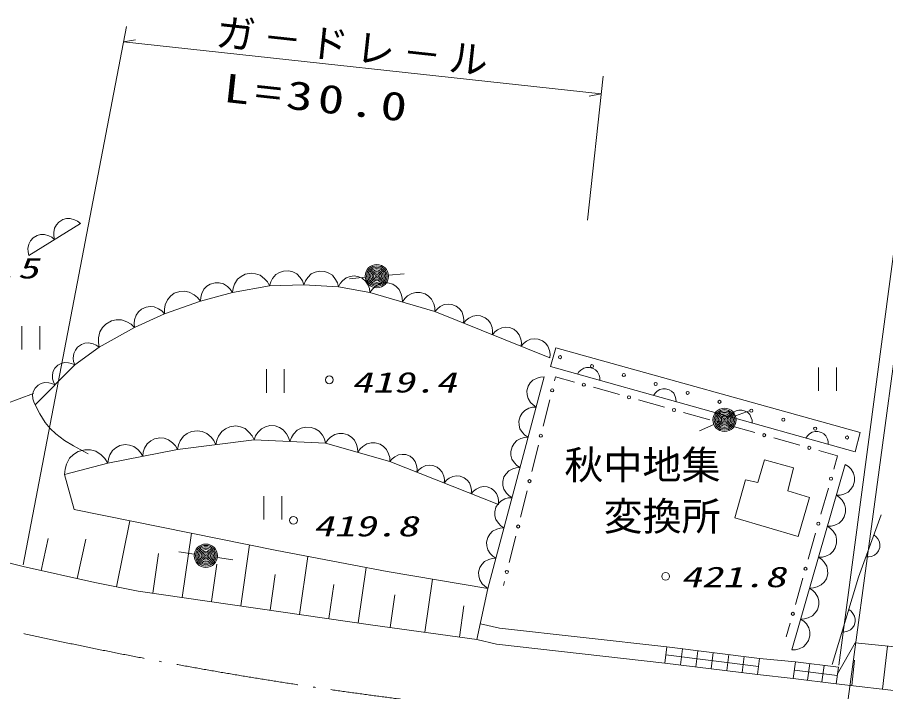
# Model space of a CAD drawing. Units: millimetres, scale not verified. Extents: x -25524 to 614476, y -203743 to 156257.
# Drawn here: x 173483 to 229110, y 44388 to 87612 of the extents above; entities that cross this region are included whole.
import ezdxf
from ezdxf.enums import TextEntityAlignment as Align

# ---------------------------------------------------------------- set-up
doc = ezdxf.new("R2010")
doc.units = ezdxf.units.MM
doc.header["$LTSCALE"] = 1000
doc.linetypes.add('USER1', pattern=[10, 7.868852, -0.983607, 0.163934, -0.983607])
for name, color, linetype, lineweight in [('S-BGD', 1, 'Continuous', 13), ('S-BGD-HTXT', 6, 'Continuous', 13), ('S-BMK', 3, 'USER1', 13)]:
    doc.layers.add(name, color=color, linetype=linetype, lineweight=lineweight)
doc.styles.add('ＭＳ ゴシック', font='')
doc.styles.get('ＭＳ ゴシック').set_extended_font_data('MS Gothic')

# ---------------------------------------------------------------- blocks, each defined once
blk = doc.blocks.new('BUHIN625')
at = {"layer": 'S-BGD'}
blk.add_lwpolyline([(-722, 202), (-618, 352), (-492, 469), (-310, 589), (-127, 631), (57, 634), (281, 572), (436, 474), (571, 342), (667, 144), (715, -21), (722, -202)], dxfattribs=at)
blk = doc.blocks.new('BUHIN667')
at = {"layer": 'S-BGD'}
blk.add_lwpolyline([(1114, 216), (981, 456), (805, 647), (540, 850), (269, 937), (-9, 969), (-354, 902), (-600, 768), (-819, 587), (-989, 300), (-1075, 58), (-1114, -216)], dxfattribs=at)
blk = doc.blocks.new('BUHIN668')
at = {"layer": 'S-BGD'}
blk.add_lwpolyline([(1226, 153), (1099, 424), (922, 644), (649, 884), (361, 998), (61, 1054), (-319, 1006), (-595, 878), (-847, 697), (-1052, 398), (-1163, 141), (-1226, -153)], dxfattribs=at)
blk = doc.blocks.new('BUHIN669')
at = {"layer": 'S-BGD'}
blk.add_lwpolyline([(1145, -49), (1071, 218), (943, 448), (730, 709), (484, 857), (218, 955), (-137, 970), (-409, 895), (-667, 769), (-901, 526), (-1043, 308), (-1145, 49)], dxfattribs=at)
blk = doc.blocks.new('BUHIN670')
at = {"layer": 'S-BGD'}
blk.add_lwpolyline([(1029, -296), (1020, -37), (954, 199), (819, 483), (628, 672), (408, 819), (89, 910), (-175, 903), (-437, 844), (-703, 676), (-879, 509), (-1029, 296)], dxfattribs=at)
blk = doc.blocks.new('BUHIN671')
at = {"layer": 'S-BGD'}
blk.add_lwpolyline([(870, -345), (884, -119), (847, 92), (753, 351), (603, 531), (424, 677), (155, 784), (-76, 800), (-308, 771), (-554, 647), (-721, 517), (-870, 345)], dxfattribs=at)
blk = doc.blocks.new('BUHIN672')
at = {"layer": 'S-BGD'}
blk.add_lwpolyline([(258, 969), (16, 955), (-204, 890), (-467, 757), (-640, 575), (-774, 367), (-854, 67), (-842, -180), (-782, -425), (-619, -670), (-460, -832), (-258, -969)], dxfattribs=at)
blk = doc.blocks.new('BUHIN673')
at = {"layer": 'S-BGD'}
blk.add_lwpolyline([(632, 639), (438, 737), (238, 783), (-26, 798), (-242, 733), (-439, 630), (-635, 432), (-736, 235), (-798, 18), (-781, -246), (-729, -443), (-632, -639)], dxfattribs=at)
blk = doc.blocks.new('BUHIN683')
at = {"layer": 'S-BGD'}
blk.add_lwpolyline([(1039, -307), (1032, -45), (967, 194), (832, 483), (641, 675), (419, 825), (97, 921), (-170, 915), (-436, 858), (-706, 689), (-886, 522), (-1039, 307)], dxfattribs=at)
blk = doc.blocks.new('BUHIN684')
at = {"layer": 'S-BGD'}
blk.add_lwpolyline([(921, -371), (937, -131), (899, 93), (801, 368), (643, 560), (454, 716), (169, 831), (-76, 849), (-323, 820), (-584, 690), (-762, 553), (-921, 371)], dxfattribs=at)
blk = doc.blocks.new('BUHIN689')
at = {"layer": 'S-BGD'}
blk.add_lwpolyline([(826, 512), (646, 664), (447, 763), (174, 845), (-69, 832), (-302, 773), (-558, 615), (-714, 432), (-834, 221), (-883, -61), (-878, -281), (-826, -512)], dxfattribs=at)
blk = doc.blocks.new('BUHIN694')
at = {"layer": 'S-BGD'}
blk.add_lwpolyline([(-286, -991), (-37, -983), (191, -920), (465, -789), (647, -605), (788, -394), (877, -87), (870, 168), (814, 420), (652, 677), (491, 846), (286, 991)], dxfattribs=at)
blk = doc.blocks.new('BUHIN795')
at = {"layer": 'S-BGD'}
for radius in [746, 660, 574, 484, 398, 292, 202, 116, 22.5]:
    blk.add_circle((0, 0), radius, dxfattribs=at)
blk = doc.blocks.new('BUHIN803')
at = {"layer": 'S-BGD'}
blk.add_circle((0, 0), 249, dxfattribs=at)
blk = doc.blocks.new('BUHIN809')
at = {"layer": 'S-BGD'}
for p, q in [((-578, 750), (-578, -750)), ((574, -750), (574, 750))]:
    blk.add_line(p, q, dxfattribs=at)
blk = doc.blocks.new('BUHIN810')
at = {"layer": 'S-BGD'}
blk.add_circle((0, 0), 99.5, dxfattribs=at)
blk = doc.blocks.new('BUHIN811')
at = {"layer": 'S-BGD'}
blk.add_circle((0, 0), 99.5, dxfattribs=at)
blk = doc.blocks.new('BUHIN812')
at = {"layer": 'S-BGD'}
blk.add_circle((0, 0), 99.5, dxfattribs=at)

msp = doc.modelspace()

# ---------------------------------------------------------------- linework, layer by layer
at = {"layer": 'S-BGD'}
for p, q in [((174218, 72342), (177522, 74389)), ((195766, 70949), (194771, 70851)), ((197260, 71086), (198256, 71170)), ((187258, 69971), (189636, 70393)), ((189636, 70393), (191838, 70475)), ((191838, 70475), (194051, 70334)), ((194051, 70334), (196074, 69983)), ((185209, 69420), (187258, 69971)), ((196074, 69983), (200231, 68753)), ((182904, 68612), (185209, 69420)), ((180997, 67738), (182904, 68612)), ((200231, 68753), (207599, 65787)), ((178732, 66466), (180997, 67738)), ((177155, 65327), (178732, 66466)), ((207643, 65220), (207982, 66430)), ((207982, 66430), (227480, 60998)), ((174625, 62770), (177155, 65327)), ((227156, 59752), (207643, 65220)), ((203627, 51004), (207239, 64567)), ((207902, 64313), (207967, 64572)), ((207967, 64572), (209171, 64235)), ((210384, 63895), (212059, 63425)), ((207175, 61403), (207597, 63091)), ((213273, 63085), (214948, 62616)), ((219492, 62069), (220429, 62415)), ((216161, 62276), (217837, 61806)), ((218100, 61510), (217182, 61113)), ((219050, 61466), (220726, 60997)), ((221939, 60657), (223614, 60188)), ((227480, 60998), (227156, 59752)), ((183741, 59906), (188646, 60519)), ((188646, 60519), (193228, 60324)), ((193228, 60324), (197345, 59140)), ((206447, 58492), (206869, 60180)), ((179285, 59043), (183741, 59906)), ((224828, 59848), (226031, 59510)), ((176512, 58311), (179285, 59043)), ((197345, 59140), (204303, 56383)), ((220925, 57801), (221356, 59244)), ((221356, 59244), (223200, 58738)), ((226031, 59510), (225786, 58643)), ((223200, 58738), (222843, 57266)), ((223093, 47060), (226526, 58958)), ((177120, 56063), (176512, 58311)), ((219453, 55527), (220137, 57965)), ((220137, 57965), (220925, 57801)), ((225442, 57430), (224968, 55756)), ((205719, 55582), (206141, 57270)), ((222843, 57266), (224224, 56828)), ((224224, 56828), (223512, 54337)), ((190116, 53436), (177120, 56063)), ((227379, 51731), (228829, 55729)), ((179835, 51116), (180687, 55342)), ((223512, 54337), (219453, 55527)), ((184035, 50429), (184631, 54545)), ((224625, 54544), (224151, 52870)), ((175004, 52161), (175459, 54209)), ((177306, 51650), (177864, 54162)), ((204992, 52672), (205414, 54360)), ((169703, 53462), (173853, 52417)), ((187797, 49884), (188363, 53791)), ((197166, 52094), (190116, 53436)), ((182154, 50702), (182521, 53234)), ((184815, 53205), (183825, 53345)), ((186299, 52985), (187287, 52831)), ((191559, 49340), (192098, 53059)), ((173853, 52417), (178456, 51394)), ((185916, 50157), (186265, 52563)), ((195321, 48795), (195835, 52347)), ((189678, 49612), (190009, 51894)), ((203627, 51004), (197166, 52094)), ((178456, 51394), (181214, 50838)), ((193440, 49067), (193756, 51249)), ((199593, 48192), (200071, 51604)), ((204622, 51191), (204686, 51449)), ((223807, 51658), (223333, 49983)), ((225681, 46119), (227379, 51731)), ((181214, 50838), (196261, 48659)), ((202925, 47725), (203627, 51004)), ((197372, 48503), (197664, 50587)), ((201814, 47880), (202096, 49890)), ((196261, 48659), (202925, 47725)), ((203163, 48737), (204366, 48453)), ((204366, 48453), (215084, 47254)), ((222990, 48771), (222744, 47904)), ((202925, 47725), (204189, 47427)), ((204189, 47427), (214969, 46220)), ((227151, 47507), (226029, 45537)), ((231956, 47030), (227151, 47507)), ((228912, 44545), (229231, 47300)), ((215096, 47253), (214969, 46220)), ((215032, 46737), (220975, 46005)), ((221038, 46521), (215096, 47253)), ((216086, 47131), (215959, 46098)), ((217077, 47009), (216950, 45976)), ((218067, 46887), (217940, 45854)), ((219057, 46765), (218930, 45733)), ((214969, 46220), (220911, 45489)), ((220048, 46643), (219921, 45611)), ((220911, 45489), (221038, 46521)), ((221038, 46521), (223331, 46308)), ((223331, 46308), (223194, 45240)), ((226082, 45957), (223331, 46308)), ((224248, 46191), (224112, 45123)), ((226935, 44774), (227124, 46408)), ((223263, 45774), (226014, 45423)), ((225165, 46074), (225029, 45006)), ((225946, 44888), (226082, 45957)), ((223194, 45240), (220911, 45489)), ((223194, 45240), (225946, 44888)), ((225946, 44888), (231878, 44202))]:
    msp.add_line(p, q, dxfattribs=at)
for points in [[(189636, 70393), (189498, 70650), (189315, 70857), (189036, 71077), (188750, 71173), (188454, 71213), (188086, 71148), (187822, 71009), (187586, 70820), (187401, 70517), (187305, 70261), (187258, 69971)], [(191838, 70475), (191746, 70725), (191606, 70935), (191382, 71169), (191135, 71292), (190873, 71365), (190532, 71352), (190276, 71260), (190039, 71119), (189833, 70869), (189715, 70649), (189636, 70393)], [(194051, 70334), (193984, 70594), (193865, 70818), (193665, 71075), (193430, 71224), (193175, 71323), (192832, 71345), (192567, 71278), (192315, 71161), (192083, 70931), (191942, 70724), (191838, 70475)], [(196074, 69983), (196038, 70229), (195951, 70447), (195793, 70704), (195591, 70864), (195367, 70981), (195053, 71035), (194802, 71001), (194559, 70918), (194323, 70730), (194172, 70553), (194051, 70334)], [(187258, 69971), (187118, 70186), (186941, 70353), (186681, 70525), (186422, 70587), (186161, 70599), (185843, 70514), (185623, 70372), (185431, 70188), (185292, 69909), (185227, 69678), (185209, 69420)], [(185209, 69420), (185029, 69655), (184812, 69831), (184499, 70005), (184197, 70055), (183896, 70046), (183538, 69921), (183298, 69740), (183093, 69513), (182957, 69180), (182903, 68909), (182904, 68612)], [(182904, 68612), (182732, 68798), (182532, 68932), (182250, 69056), (181988, 69075), (181731, 69044), (181435, 68908), (181244, 68734), (181087, 68523), (180997, 68228), (180972, 67992), (180997, 67738)], [(180997, 67738), (180765, 67950), (180506, 68095), (180145, 68220), (179819, 68216), (179506, 68152), (179154, 67954), (178936, 67720), (178763, 67444), (178682, 67071), (178676, 66777), (178732, 66466)], [(178732, 66466), (178541, 66604), (178336, 66690), (178057, 66752), (177815, 66721), (177587, 66647), (177343, 66470), (177200, 66277), (177095, 66057), (177067, 65773), (177087, 65554), (177155, 65327)], [(174523, 63491), (172672, 62826), (170791, 62214), (169432, 61841), (168057, 61526), (166680, 61272), (165285, 61076), (163735, 60925), (162180, 60834), (161035, 60820), (159886, 60866), (159090, 60952), (158304, 61097), (157709, 61261), (157132, 61483), (156424, 61833), (155732, 62243), (155182, 62612), (154664, 63034), (154170, 63555), (153716, 64117)], [(174625, 62770), (174915, 62188), (175254, 61641), (175581, 61253), (175955, 60904), (176497, 60497), (177071, 60142), (177542, 59884), (178025, 59634)], [(179285, 59043), (179097, 59334), (178859, 59561), (178508, 59794), (178159, 59880), (177806, 59898), (177376, 59785), (177078, 59595), (176817, 59348), (176627, 58972), (176539, 58659), (176512, 58311)], [(228359, 54435), (228501, 54320), (228608, 54185), (228714, 53995), (228743, 53809), (228732, 53626), (228653, 53407), (228543, 53259), (228402, 53135), (228197, 53054), (228029, 53019), (227848, 53025)], [(226747, 49643), (226895, 49536), (227009, 49407), (227125, 49223), (227164, 49039), (227163, 48855), (227095, 48633), (226994, 48479), (226860, 48347), (226660, 48255), (226494, 48211), (226312, 48207)]]:
    msp.add_lwpolyline(points, dxfattribs=at)
for centre in [(208252, 65828), (210295, 65256), (212338, 64683), (214380, 64111), (216423, 63538), (218466, 62966), (220508, 62394), (222551, 61821), (224593, 61249), (226636, 60676)]:
    msp.add_circle(centre, 99.5, dxfattribs=at)
at = {"layer": 'S-BGD-HTXT'}
for p, q in [((173856, 52520), (180476, 87019)), ((180287, 86036), (181056, 86170)), ((180287, 86036), (210890, 82702)), ((210006, 74617), (211014, 83833)), ((210890, 82702), (210121, 82569)), ((230678, 80532), (226102, 46092)), ((230235, 69984), (226253, 40583))]:
    msp.add_line(p, q, dxfattribs=at)
at = {"layer": 'S-BMK'}
for centre, radius, start, end in [((231740, 309011), 267235, 253.2106, 264.32246), ((244291, 162968), 123708, 261.61571, 289.78224)]:
    msp.add_arc(centre, radius, start, end, dxfattribs=at)

# ---------------------------------------------------------------- block references
for name, p in [('BUHIN689', (176696, 73878)), ('BUHIN689', (175044, 72854)), ('BUHIN795', (196512, 71023)), ('BUHIN683', (197113, 69675)), ('BUHIN683', (199192, 69061)), ('BUHIN684', (201152, 68382)), ('BUHIN684', (202994, 67641)), ('BUHIN809', (174353, 67075)), ('BUHIN684', (204836, 66899)), ('BUHIN684', (206678, 66158)), ('BUHIN673', (176523, 64688)), ('BUHIN625', (210082, 64537)), ('BUHIN809', (225388, 64424)), ('BUHIN809', (190012, 64302)), ('BUHIN803', (193475, 64376)), ('BUHIN672', (206981, 63598)), ('BUHIN673', (175258, 63409)), ('BUHIN811', (209777, 64065)), ('BUHIN810', (207749, 63702)), ('BUHIN625', (214960, 63170)), ('BUHIN811', (212666, 63255)), ('BUHIN672', (206465, 61660)), ('BUHIN811', (215555, 62446)), ('BUHIN795', (218788, 61808)), ('BUHIN625', (219838, 61802)), ('BUHIN668', (187420, 60366)), ('BUHIN669', (189791, 60470)), ('BUHIN669', (192082, 60373)), ('BUHIN811', (218443, 61636)), ('BUHIN667', (182627, 59690)), ('BUHIN668', (184967, 60060)), ('BUHIN670', (194257, 60028)), ('BUHIN672', (205949, 59723)), ('BUHIN810', (207022, 60792)), ('BUHIN811', (221332, 60827)), ('BUHIN625', (224717, 60435)), ('BUHIN667', (180399, 59259)), ('BUHIN670', (196316, 59436)), ('BUHIN811', (224221, 60018)), ('BUHIN671', (198215, 58796)), ('BUHIN671', (199954, 58106)), ('BUHIN672', (205433, 57785)), ('BUHIN694', (226240, 57966)), ('BUHIN671', (201694, 57417)), ('BUHIN810', (206294, 57881)), ('BUHIN812', (225614, 58037)), ('BUHIN671', (203433, 56728)), ('BUHIN809', (189860, 56162)), ('BUHIN672', (204917, 55848)), ('BUHIN694', (225668, 55983)), ('BUHIN803', (191172, 55365)), ('BUHIN812', (224797, 55150)), ('BUHIN672', (204401, 53910)), ('BUHIN810', (205567, 54971)), ('BUHIN694', (225096, 54000)), ('BUHIN795', (185558, 53100)), ('BUHIN672', (203885, 51973)), ('BUHIN694', (224524, 52017)), ('BUHIN812', (223979, 52264)), ('BUHIN810', (204839, 52060)), ('BUHIN803', (215017, 51775)), ('BUHIN694', (223951, 50034)), ('BUHIN812', (223162, 49377)), ('BUHIN694', (223379, 48051))]:
    msp.add_blockref(name, p)

# ---------------------------------------------------------------- texts
at = {"layer": 'S-BGD', "style": 'ＭＳ ゴシック', "oblique": 15, "width": 1.5}
for s, p in [('418.5', (168111, 70478)), ('419.4', (194880, 63165)), ('419.8', (192421, 53945)), ('421.8', (215974, 50688))]:
    msp.add_text(s, height=1320, dxfattribs=at).set_placement(p, align=Align.BOTTOM_LEFT)
at = {"layer": 'S-BGD', "style": 'ＭＳ ゴシック'}
for s, p in [('秋中地集', (208529, 57456)), ('変換所', (211041, 54165))]:
    msp.add_text(s, height=1833, dxfattribs=at).set_placement(p, align=Align.BOTTOM_LEFT)
at = {"layer": 'S-BGD-HTXT', "char_height": 1833, "attachment_point": 7, "rotation": 353.8, "style": 'ＭＳ ゴシック'}
for s, insert in [('\\T1.2;ガ－ドレ－ル', (186123, 85685)), ('\\T1.2;\\W1.35;L=30.0', (186622, 82173))]:
    msp.add_mtext(s, dxfattribs=dict(at, insert=insert))

doc.saveas('drawing.dxf')
